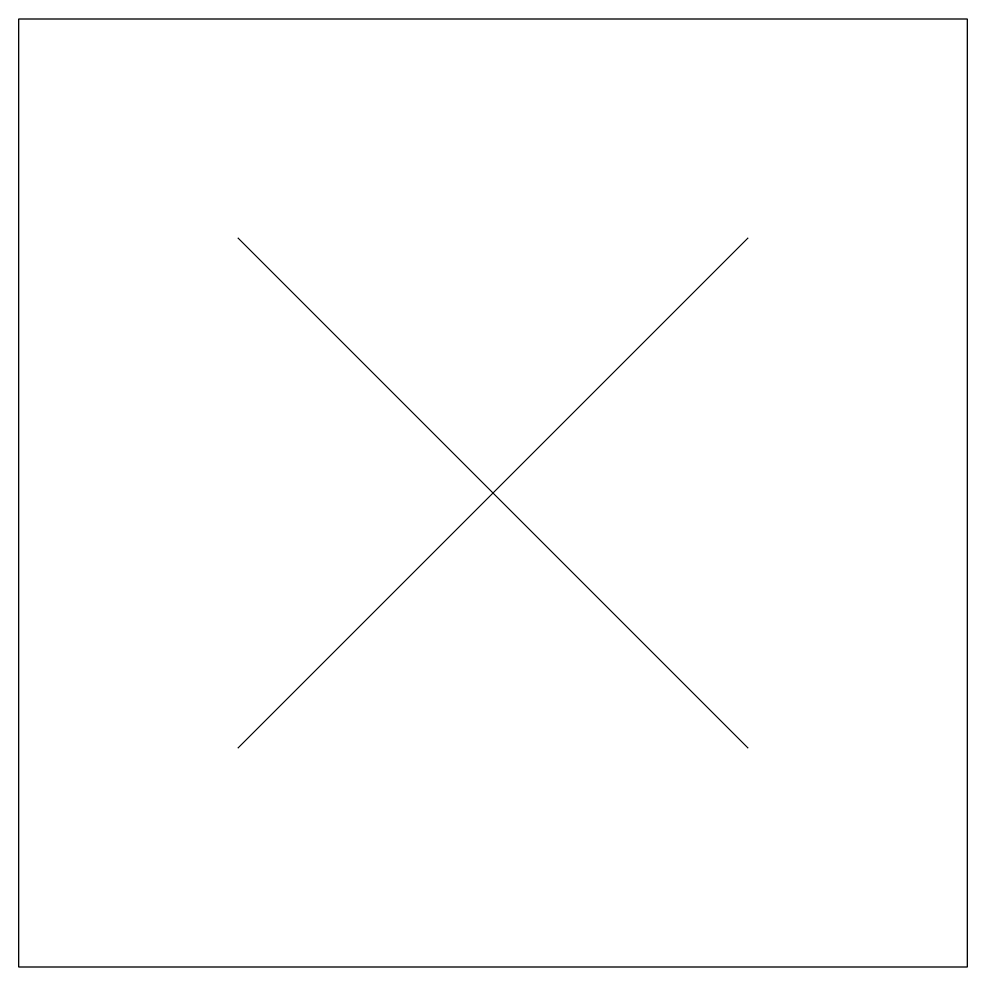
# Model space of a CAD drawing. Extents: x 88.03 to 94.91, y 227.79 to 234.67.
import ezdxf

# ---------------------------------------------------------------- set-up
doc = ezdxf.new("R2010")
doc.units = 0
doc.layers.add('Calque_1', color=7, linetype='CONTINUOUS')

msp = doc.modelspace()

# ---------------------------------------------------------------- linework, layer by layer
at = {"layer": 'Calque_1', "color": 7}
msp.add_lwpolyline([(88.030683, 234.671717), (94.909841, 234.671717), (94.909841, 227.792559), (88.030683, 227.792559)], close=True, dxfattribs=at)
for points in [[(89.618181, 233.084219), (93.322343, 229.380057)], [(93.322343, 233.084219), (89.618181, 229.380057)]]:
    msp.add_lwpolyline(points, dxfattribs=at)

doc.saveas('drawing.dxf')
